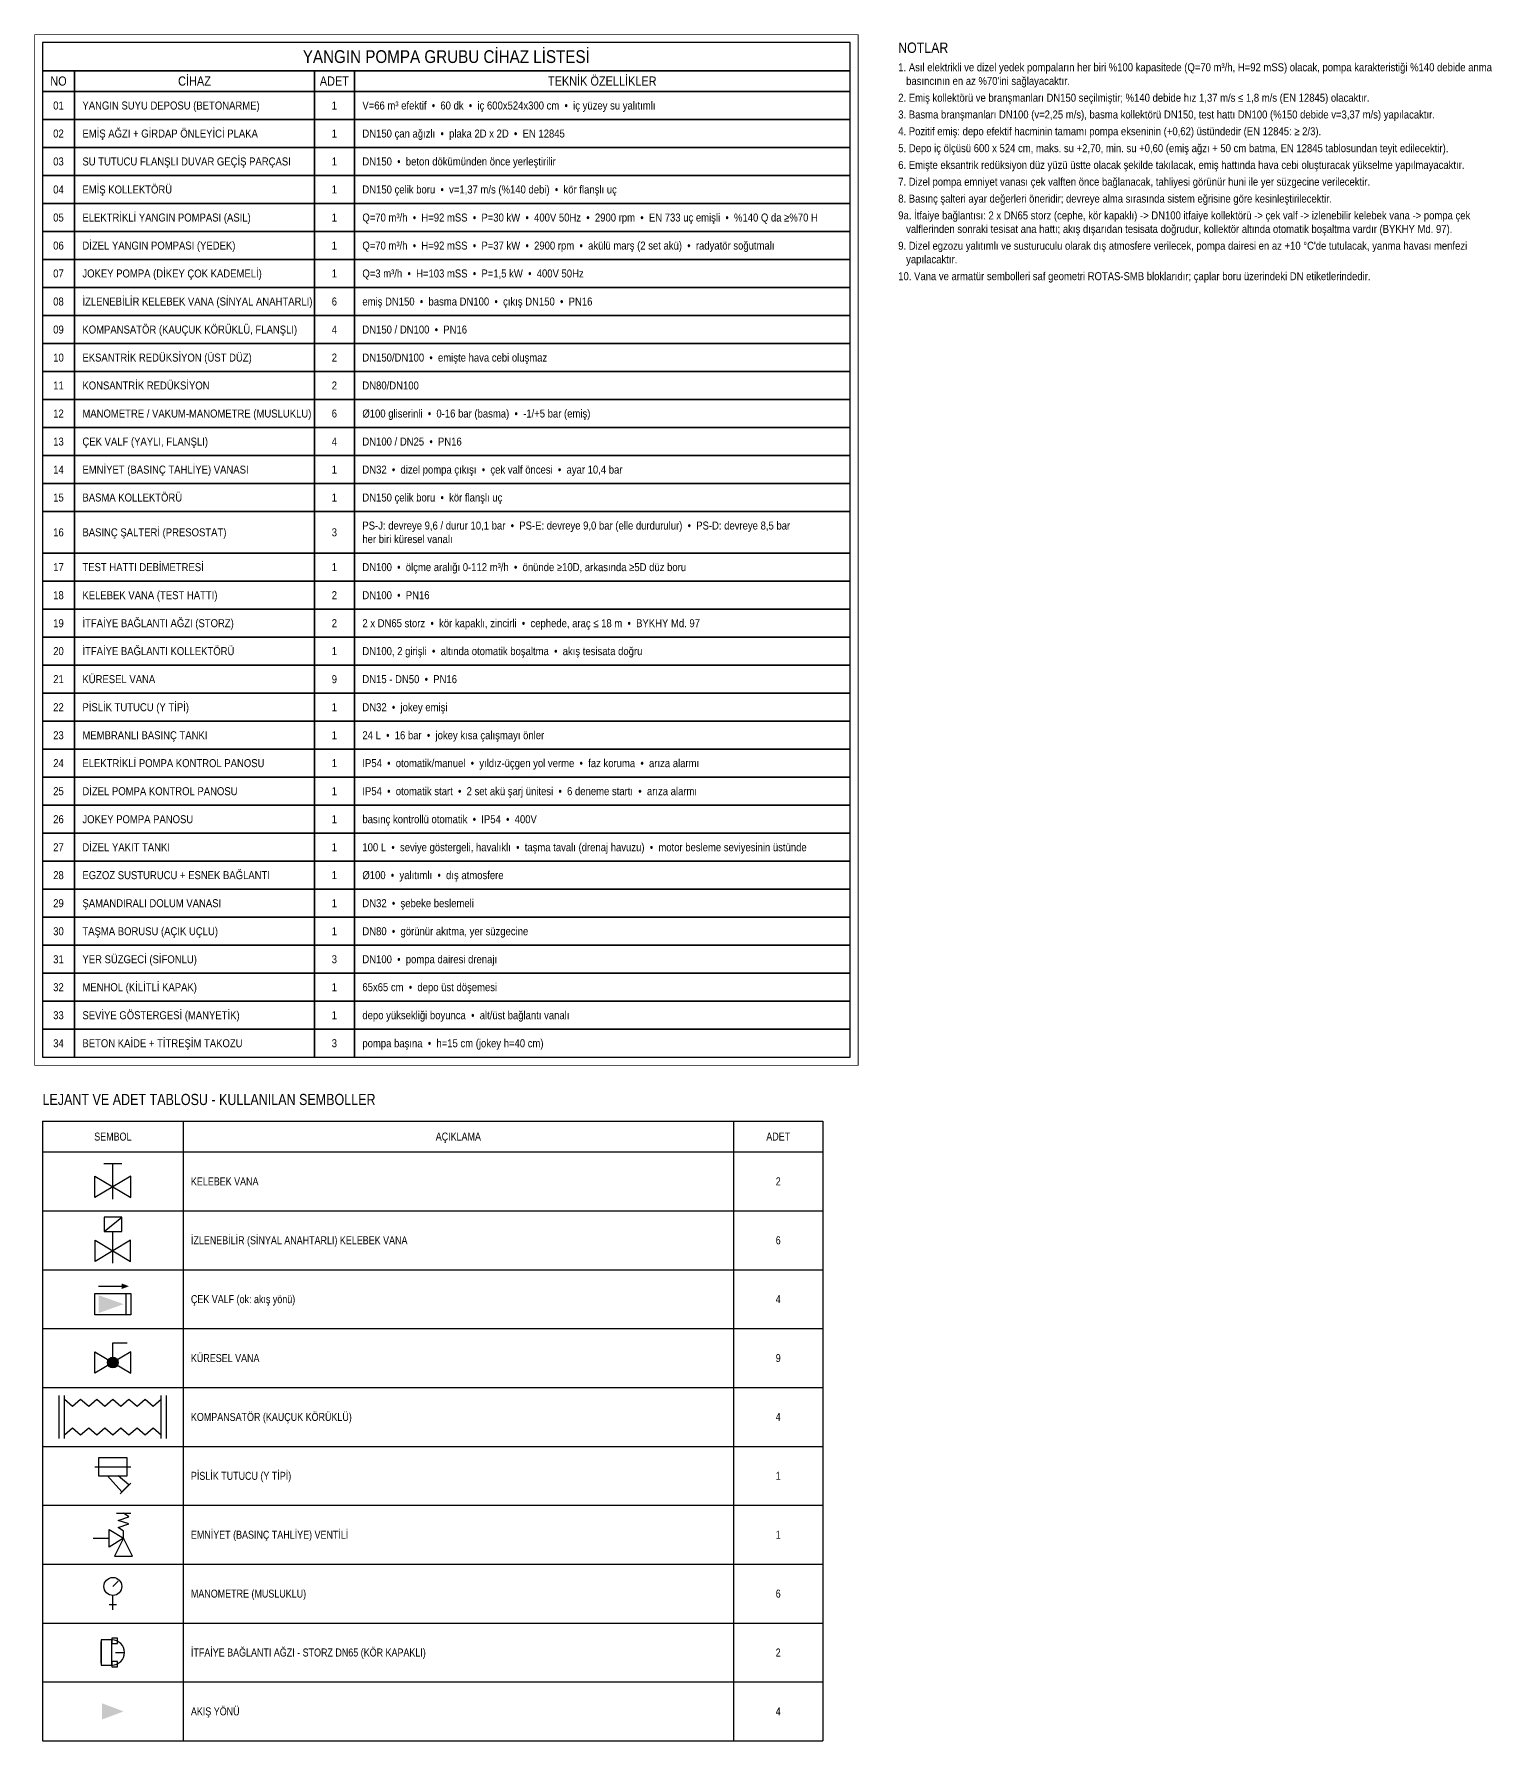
# Model space of a CAD drawing. Header units: centimetres. Extents: x -278 to 1548, y -1462 to 580.
# Drawn here: x -237 to 903, y -1462 to -128 of the extents above; entities that cross this region are included whole.
import ezdxf
from ezdxf.enums import TextEntityAlignment as Align

# ---------------------------------------------------------------- set-up
doc = ezdxf.new("R2010")
doc.units = ezdxf.units.CM
doc.header["$LTSCALE"] = 10
for name, color, linetype in [('ROTAS-BASLIK', 2, 'Continuous'), ('ROTAS-CERCEVE', 4, 'Continuous'), ('ROTAS-LEJANT', 7, 'Continuous'), ('ROTAS-NOT', 1, 'Continuous'), ('ROTAS-TABLO', 7, 'Continuous')]:
    doc.layers.add(name, color=color, linetype=linetype)
doc.styles.add('ROTAS', font='arial.ttf')

# ---------------------------------------------------------------- blocks, each defined once
blk = doc.blocks.new('ROTAS-SMB-KELEBEK')
for p, q in [((-5, 13), (5, 13)), ((0, 7), (0, 13)), ((0, -7), (0, 7))]:
    blk.add_line(p, q)
for points in [[(-10, -6), (-10, 6), (0, 0)], [(10, -6), (10, 6), (0, 0)]]:
    blk.add_lwpolyline(points, close=True)
blk = doc.blocks.new('ROTAS-SMB-IZLENEBILIR-KELEBEK')
for p, q in [((-5, 11), (5, 19)), ((0, 7), (0, 11)), ((0, -7), (0, 7))]:
    blk.add_line(p, q)
for points in [[(-5, 11), (5, 11), (5, 19), (-5, 19)], [(-10, -6), (-10, 6), (0, 0)], [(10, -6), (10, 6), (0, 0)]]:
    blk.add_lwpolyline(points, close=True)
blk = doc.blocks.new('ROTAS-SMB-CEKVALF')
h = blk.add_hatch(color=256)
h.dxf.hatch_style = 1
h.paths.add_polyline_path([(9, 10), (5, 11.5), (5, 8.5)])
h = blk.add_hatch(color=256)
h.dxf.hatch_style = 1
h.paths.add_polyline_path([(-8, -5), (-8, 5), (6, 0)])
for p, q in [((-8, 10), (5, 10)), ((7.5, -6), (7.5, 6))]:
    blk.add_line(p, q)
blk.add_lwpolyline([(-10, -6), (-10, 6), (10, 6), (10, -6)], close=True)
blk = doc.blocks.new('ROTAS-SMB-KURESEL')
h = blk.add_hatch(color=256)
h.dxf.hatch_style = 1
h.paths.add_polyline_path([(3, 0), (2.85, 0.93), (2.43, 1.76), (1.76, 2.43), (0.93, 2.85), (0, 3), (-0.93, 2.85), (-1.76, 2.43), (-2.43, 1.76), (-2.85, 0.93), (-3, 0), (-2.85, -0.93), (-2.43, -1.76), (-1.76, -2.43), (-0.93, -2.85), (0, -3), (0.93, -2.85), (1.76, -2.43), (2.43, -1.76), (2.85, -0.93)])
for p, q in [((0, 3), (0, 11)), ((0, 11), (8, 11))]:
    blk.add_line(p, q)
for points in [[(-10, -6), (-10, 6), (0, 0)], [(10, -6), (10, 6), (0, 0)]]:
    blk.add_lwpolyline(points, close=True)
blk.add_circle((0, 0), 3)
blk = doc.blocks.new('ROTAS-SMB-KOMPANSATOR')
for p, q in [((-30, -12), (-30, 12)), ((-27, -12), (-27, 12)), ((27, -12), (27, 12)), ((30, -12), (30, 12))]:
    blk.add_line(p, q)
for points in [[(-27, 10), (-22.5, 6), (-18, 10), (-13.5, 6), (-9, 10), (-4.5, 6), (0, 10), (4.5, 6), (9, 10), (13.5, 6), (18, 10), (22.5, 6), (27, 10)], [(-27, -10), (-22.5, -6), (-18, -10), (-13.5, -6), (-9, -10), (-4.5, -6), (0, -10), (4.5, -6), (9, -10), (13.5, -6), (18, -10), (22.5, -6), (27, -10)]]:
    blk.add_lwpolyline(points)
blk = doc.blocks.new('ROTAS-SMB-PISLIK-TUTUCU')
for p, q in [((-10, 0), (10, 0)), ((4, -15), (10, -9))]:
    blk.add_line(p, q)
blk.add_lwpolyline([(-8, -5), (8, -5), (8, 5), (-8, 5)], close=True)
blk.add_lwpolyline([(-3, -5), (5, -14), (9, -10), (3, -5)])
blk = doc.blocks.new('ROTAS-SMB-EMNIYET')
for p, q in [((13, 14), (21, 14)), ((0, 0), (9, 0)), ((17, 0), (17, 4))]:
    blk.add_line(p, q)
blk.add_lwpolyline([(17, 4), (14, 6), (20, 8), (14, 10), (20, 12), (17, 14)])
for points in [[(9, -5), (9, 5), (17, 0)], [(12, -10), (22, -10), (17, 0)]]:
    blk.add_lwpolyline(points, close=True)
blk = doc.blocks.new('ROTAS-SMB-MANOMETRE')
for p, q in [((0, 13), (3, 16)), ((-2, 3), (2, 3)), ((0, 5), (0, 8)), ((0, 0), (0, 5))]:
    blk.add_line(p, q)
blk.add_circle((0, 13), 5)
blk = doc.blocks.new('ROTAS-SMB-STORZ')
for p, q in [((0, -6), (0, 6)), ((8, 0), (13, 0))]:
    blk.add_line(p, q)
for points in [[(0, -7), (6, -7), (6, 7), (0, 7)], [(6, 5), (9, 5), (9, 8), (6, 8)], [(6, -8), (9, -8), (9, -5), (6, -5)]]:
    blk.add_lwpolyline(points, close=True)
blk.add_arc((6, 0), 7, -90, 90)
blk = doc.blocks.new('ROTAS-SMB-AKIS-OKU')
h = blk.add_hatch(color=256)
h.dxf.hatch_style = 1
h.paths.add_polyline_path([(6, 0), (-6, 4.5), (-6, -4.5)])

msp = doc.modelspace()

# ---------------------------------------------------------------- linework, layer by layer
at = {"layer": 'ROTAS-CERCEVE', "const_width": 0.6}
msp.add_lwpolyline([(-236.2, -933.9), (407.5, -933.9), (407.5, -128.8), (-236.2, -128.8)], close=True, dxfattribs=at)
at = {"layer": 'ROTAS-LEJANT'}
for p, q in [((-230, -977.6), (-230, -1461.6)), ((-120, -977.6), (-120, -1461.6)), ((310, -977.6), (310, -1461.6)), ((380, -977.6), (380, -1461.6))]:
    msp.add_line(p, q, dxfattribs=at)
for points in [[(-230, -977.6), (380, -977.6)], [(-230, -1001.6), (380, -1001.6)], [(-230, -1047.6), (380, -1047.6)], [(-230, -1093.6), (380, -1093.6)], [(-230, -1139.6), (380, -1139.6)], [(-230, -1185.6), (380, -1185.6)], [(-230, -1231.6), (380, -1231.6)], [(-230, -1277.6), (380, -1277.6)], [(-230, -1323.6), (380, -1323.6)], [(-230, -1369.6), (380, -1369.6)], [(-230, -1415.6), (380, -1415.6)], [(-230, -1461.6), (380, -1461.6)]]:
    msp.add_lwpolyline(points, dxfattribs=at)
at = {"layer": 'ROTAS-TABLO'}
for points in [[(-230, -157), (401.2, -157), (401.2, -135), (-230, -135)], [(-230, -173.2), (-205, -173.2), (-205, -157), (-230, -157)], [(-205, -173.2), (-17.5, -173.2), (-17.5, -157), (-205, -157)], [(-17.5, -173.2), (13.8, -173.2), (13.8, -157), (-17.5, -157)], [(13.8, -173.2), (401.2, -173.2), (401.2, -157), (13.8, -157)], [(-230, -195.1), (-205, -195.1), (-205, -173.2), (-230, -173.2)], [(-205, -195.1), (-17.5, -195.1), (-17.5, -173.2), (-205, -173.2)], [(-17.5, -195.1), (13.8, -195.1), (13.8, -173.2), (-17.5, -173.2)], [(13.8, -195.1), (401.2, -195.1), (401.2, -173.2), (13.8, -173.2)], [(-230, -217), (-205, -217), (-205, -195.1), (-230, -195.1)], [(-205, -217), (-17.5, -217), (-17.5, -195.1), (-205, -195.1)], [(-17.5, -217), (13.8, -217), (13.8, -195.1), (-17.5, -195.1)], [(13.8, -217), (401.2, -217), (401.2, -195.1), (13.8, -195.1)], [(-230, -238.9), (-205, -238.9), (-205, -217), (-230, -217)], [(-205, -238.9), (-17.5, -238.9), (-17.5, -217), (-205, -217)], [(-17.5, -238.9), (13.8, -238.9), (13.8, -217), (-17.5, -217)], [(13.8, -238.9), (401.2, -238.9), (401.2, -217), (13.8, -217)], [(-230, -260.8), (-205, -260.8), (-205, -238.9), (-230, -238.9)], [(-205, -260.8), (-17.5, -260.8), (-17.5, -238.9), (-205, -238.9)], [(-17.5, -260.8), (13.8, -260.8), (13.8, -238.9), (-17.5, -238.9)], [(13.8, -260.8), (401.2, -260.8), (401.2, -238.9), (13.8, -238.9)], [(-230, -282.6), (-205, -282.6), (-205, -260.8), (-230, -260.8)], [(-205, -282.6), (-17.5, -282.6), (-17.5, -260.8), (-205, -260.8)], [(-17.5, -282.6), (13.8, -282.6), (13.8, -260.8), (-17.5, -260.8)], [(13.8, -282.6), (401.2, -282.6), (401.2, -260.8), (13.8, -260.8)], [(-230, -304.5), (-205, -304.5), (-205, -282.6), (-230, -282.6)], [(-205, -304.5), (-17.5, -304.5), (-17.5, -282.6), (-205, -282.6)], [(-17.5, -304.5), (13.8, -304.5), (13.8, -282.6), (-17.5, -282.6)], [(13.8, -304.5), (401.2, -304.5), (401.2, -282.6), (13.8, -282.6)], [(-230, -326.4), (-205, -326.4), (-205, -304.5), (-230, -304.5)], [(-205, -326.4), (-17.5, -326.4), (-17.5, -304.5), (-205, -304.5)], [(-17.5, -326.4), (13.8, -326.4), (13.8, -304.5), (-17.5, -304.5)], [(13.8, -326.4), (401.2, -326.4), (401.2, -304.5), (13.8, -304.5)], [(-230, -348.2), (-205, -348.2), (-205, -326.4), (-230, -326.4)], [(-205, -348.2), (-17.5, -348.2), (-17.5, -326.4), (-205, -326.4)], [(-17.5, -348.2), (13.8, -348.2), (13.8, -326.4), (-17.5, -326.4)], [(13.8, -348.2), (401.2, -348.2), (401.2, -326.4), (13.8, -326.4)], [(-230, -370.1), (-205, -370.1), (-205, -348.2), (-230, -348.2)], [(-205, -370.1), (-17.5, -370.1), (-17.5, -348.2), (-205, -348.2)], [(-17.5, -370.1), (13.8, -370.1), (13.8, -348.2), (-17.5, -348.2)], [(13.8, -370.1), (401.2, -370.1), (401.2, -348.2), (13.8, -348.2)], [(-230, -392), (-205, -392), (-205, -370.1), (-230, -370.1)], [(-205, -392), (-17.5, -392), (-17.5, -370.1), (-205, -370.1)], [(-17.5, -392), (13.8, -392), (13.8, -370.1), (-17.5, -370.1)], [(13.8, -392), (401.2, -392), (401.2, -370.1), (13.8, -370.1)], [(-230, -413.9), (-205, -413.9), (-205, -392), (-230, -392)], [(-205, -413.9), (-17.5, -413.9), (-17.5, -392), (-205, -392)], [(-17.5, -413.9), (13.8, -413.9), (13.8, -392), (-17.5, -392)], [(13.8, -413.9), (401.2, -413.9), (401.2, -392), (13.8, -392)], [(-230, -435.8), (-205, -435.8), (-205, -413.9), (-230, -413.9)], [(-205, -435.8), (-17.5, -435.8), (-17.5, -413.9), (-205, -413.9)], [(-17.5, -435.8), (13.8, -435.8), (13.8, -413.9), (-17.5, -413.9)], [(13.8, -435.8), (401.2, -435.8), (401.2, -413.9), (13.8, -413.9)], [(-230, -457.6), (-205, -457.6), (-205, -435.8), (-230, -435.8)], [(-205, -457.6), (-17.5, -457.6), (-17.5, -435.8), (-205, -435.8)], [(-17.5, -457.6), (13.8, -457.6), (13.8, -435.8), (-17.5, -435.8)], [(13.8, -457.6), (401.2, -457.6), (401.2, -435.8), (13.8, -435.8)], [(-230, -479.5), (-205, -479.5), (-205, -457.6), (-230, -457.6)], [(-205, -479.5), (-17.5, -479.5), (-17.5, -457.6), (-205, -457.6)], [(-17.5, -479.5), (13.8, -479.5), (13.8, -457.6), (-17.5, -457.6)], [(13.8, -479.5), (401.2, -479.5), (401.2, -457.6), (13.8, -457.6)], [(-230, -501.4), (-205, -501.4), (-205, -479.5), (-230, -479.5)], [(-205, -501.4), (-17.5, -501.4), (-17.5, -479.5), (-205, -479.5)], [(-17.5, -501.4), (13.8, -501.4), (13.8, -479.5), (-17.5, -479.5)], [(13.8, -501.4), (401.2, -501.4), (401.2, -479.5), (13.8, -479.5)], [(-230, -533.9), (-205, -533.9), (-205, -501.4), (-230, -501.4)], [(-205, -533.9), (-17.5, -533.9), (-17.5, -501.4), (-205, -501.4)], [(-17.5, -533.9), (13.8, -533.9), (13.8, -501.4), (-17.5, -501.4)], [(13.8, -533.9), (401.2, -533.9), (401.2, -501.4), (13.8, -501.4)], [(-230, -555.8), (-205, -555.8), (-205, -533.9), (-230, -533.9)], [(-205, -555.8), (-17.5, -555.8), (-17.5, -533.9), (-205, -533.9)], [(-17.5, -555.8), (13.8, -555.8), (13.8, -533.9), (-17.5, -533.9)], [(13.8, -555.8), (401.2, -555.8), (401.2, -533.9), (13.8, -533.9)], [(-230, -577.6), (-205, -577.6), (-205, -555.8), (-230, -555.8)], [(-205, -577.6), (-17.5, -577.6), (-17.5, -555.8), (-205, -555.8)], [(-17.5, -577.6), (13.8, -577.6), (13.8, -555.8), (-17.5, -555.8)], [(13.8, -577.6), (401.2, -577.6), (401.2, -555.8), (13.8, -555.8)], [(-230, -599.5), (-205, -599.5), (-205, -577.6), (-230, -577.6)], [(-205, -599.5), (-17.5, -599.5), (-17.5, -577.6), (-205, -577.6)], [(-17.5, -599.5), (13.8, -599.5), (13.8, -577.6), (-17.5, -577.6)], [(13.8, -599.5), (401.2, -599.5), (401.2, -577.6), (13.8, -577.6)], [(-230, -621.4), (-205, -621.4), (-205, -599.5), (-230, -599.5)], [(-205, -621.4), (-17.5, -621.4), (-17.5, -599.5), (-205, -599.5)], [(-17.5, -621.4), (13.8, -621.4), (13.8, -599.5), (-17.5, -599.5)], [(13.8, -621.4), (401.2, -621.4), (401.2, -599.5), (13.8, -599.5)], [(-230, -643.2), (-205, -643.2), (-205, -621.4), (-230, -621.4)], [(-205, -643.2), (-17.5, -643.2), (-17.5, -621.4), (-205, -621.4)], [(-17.5, -643.2), (13.8, -643.2), (13.8, -621.4), (-17.5, -621.4)], [(13.8, -643.2), (401.2, -643.2), (401.2, -621.4), (13.8, -621.4)], [(-230, -665.1), (-205, -665.1), (-205, -643.2), (-230, -643.2)], [(-205, -665.1), (-17.5, -665.1), (-17.5, -643.2), (-205, -643.2)], [(-17.5, -665.1), (13.8, -665.1), (13.8, -643.2), (-17.5, -643.2)], [(13.8, -665.1), (401.2, -665.1), (401.2, -643.2), (13.8, -643.2)], [(-230, -687), (-205, -687), (-205, -665.1), (-230, -665.1)], [(-205, -687), (-17.5, -687), (-17.5, -665.1), (-205, -665.1)], [(-17.5, -687), (13.8, -687), (13.8, -665.1), (-17.5, -665.1)], [(13.8, -687), (401.2, -687), (401.2, -665.1), (13.8, -665.1)], [(-230, -708.9), (-205, -708.9), (-205, -687), (-230, -687)], [(-205, -708.9), (-17.5, -708.9), (-17.5, -687), (-205, -687)], [(-17.5, -708.9), (13.8, -708.9), (13.8, -687), (-17.5, -687)], [(13.8, -708.9), (401.2, -708.9), (401.2, -687), (13.8, -687)], [(-230, -730.8), (-205, -730.8), (-205, -708.9), (-230, -708.9)], [(-205, -730.8), (-17.5, -730.8), (-17.5, -708.9), (-205, -708.9)], [(-17.5, -730.8), (13.8, -730.8), (13.8, -708.9), (-17.5, -708.9)], [(13.8, -730.8), (401.2, -730.8), (401.2, -708.9), (13.8, -708.9)], [(-230, -752.6), (-205, -752.6), (-205, -730.8), (-230, -730.8)], [(-205, -752.6), (-17.5, -752.6), (-17.5, -730.8), (-205, -730.8)], [(-17.5, -752.6), (13.8, -752.6), (13.8, -730.8), (-17.5, -730.8)], [(13.8, -752.6), (401.2, -752.6), (401.2, -730.8), (13.8, -730.8)], [(-230, -774.5), (-205, -774.5), (-205, -752.6), (-230, -752.6)], [(-205, -774.5), (-17.5, -774.5), (-17.5, -752.6), (-205, -752.6)], [(-17.5, -774.5), (13.8, -774.5), (13.8, -752.6), (-17.5, -752.6)], [(13.8, -774.5), (401.2, -774.5), (401.2, -752.6), (13.8, -752.6)], [(-230, -796.4), (-205, -796.4), (-205, -774.5), (-230, -774.5)], [(-205, -796.4), (-17.5, -796.4), (-17.5, -774.5), (-205, -774.5)], [(-17.5, -796.4), (13.8, -796.4), (13.8, -774.5), (-17.5, -774.5)], [(13.8, -796.4), (401.2, -796.4), (401.2, -774.5), (13.8, -774.5)], [(-230, -818.2), (-205, -818.2), (-205, -796.4), (-230, -796.4)], [(-205, -818.2), (-17.5, -818.2), (-17.5, -796.4), (-205, -796.4)], [(-17.5, -818.2), (13.8, -818.2), (13.8, -796.4), (-17.5, -796.4)], [(13.8, -818.2), (401.2, -818.2), (401.2, -796.4), (13.8, -796.4)], [(-230, -840.1), (-205, -840.1), (-205, -818.2), (-230, -818.2)], [(-205, -840.1), (-17.5, -840.1), (-17.5, -818.2), (-205, -818.2)], [(-17.5, -840.1), (13.8, -840.1), (13.8, -818.2), (-17.5, -818.2)], [(13.8, -840.1), (401.2, -840.1), (401.2, -818.2), (13.8, -818.2)], [(-230, -862), (-205, -862), (-205, -840.1), (-230, -840.1)], [(-205, -862), (-17.5, -862), (-17.5, -840.1), (-205, -840.1)], [(-17.5, -862), (13.8, -862), (13.8, -840.1), (-17.5, -840.1)], [(13.8, -862), (401.2, -862), (401.2, -840.1), (13.8, -840.1)], [(-230, -883.9), (-205, -883.9), (-205, -862), (-230, -862)], [(-205, -883.9), (-17.5, -883.9), (-17.5, -862), (-205, -862)], [(-17.5, -883.9), (13.8, -883.9), (13.8, -862), (-17.5, -862)], [(13.8, -883.9), (401.2, -883.9), (401.2, -862), (13.8, -862)], [(-230, -905.8), (-205, -905.8), (-205, -883.9), (-230, -883.9)], [(-205, -905.8), (-17.5, -905.8), (-17.5, -883.9), (-205, -883.9)], [(-17.5, -905.8), (13.8, -905.8), (13.8, -883.9), (-17.5, -883.9)], [(13.8, -905.8), (401.2, -905.8), (401.2, -883.9), (13.8, -883.9)], [(-230, -927.6), (-205, -927.6), (-205, -905.8), (-230, -905.8)], [(-205, -927.6), (-17.5, -927.6), (-17.5, -905.8), (-205, -905.8)], [(-17.5, -927.6), (13.8, -927.6), (13.8, -905.8), (-17.5, -905.8)], [(13.8, -927.6), (401.2, -927.6), (401.2, -905.8), (13.8, -905.8)]]:
    msp.add_lwpolyline(points, close=True, dxfattribs=at)

# ---------------------------------------------------------------- block references
at = {"layer": 'ROTAS-LEJANT'}
for name, p, xscale, yscale in [('ROTAS-SMB-KELEBEK', (-175, -1028.8), 1.4, 1.4), ('ROTAS-SMB-IZLENEBILIR-KELEBEK', (-175, -1078.9), 1.3846153846153846, 1.3846153846153846), ('ROTAS-SMB-CEKVALF', (-175, -1120.5), 1.4, 1.4), ('ROTAS-SMB-KURESEL', (-175, -1166.1), 1.4, 1.4), ('ROTAS-SMB-KOMPANSATOR', (-175, -1208.6), 1.4, 1.4), ('ROTAS-SMB-PISLIK-TUTUCU', (-175, -1247.6), 1.4, 1.4), ('ROTAS-SMB-EMNIYET', (-190.4, -1303.4), 1.4, 1.4), ('ROTAS-SMB-MANOMETRE', (-175, -1359.2), 1.4, 1.4), ('ROTAS-SMB-STORZ', (-184.1, -1392.6), 1.4, 1.4), ('ROTAS-SMB-AKIS-OKU', (-175, -1438.6), 1.4, 1.4)]:
    msp.add_blockref(name, p, dxfattribs=dict(at, xscale=xscale, yscale=yscale))

# ---------------------------------------------------------------- texts
at = {"layer": 'ROTAS-BASLIK', "style": 'ROTAS', "width": 0.85}
for s, height, p in [('YANGIN POMPA GRUBU CİHAZ LİSTESİ', 10, (85.6, -146)), ('CİHAZ', 7.19, (-111.2, -165.1)), ('TEKNİK ÖZELLİKLER', 7.187, (207.5, -165.1)), ('NO', 7.19, (-217.5, -165.1)), ('ADET', 7.19, (-1.9, -165.1))]:
    msp.add_text(s, height=height, dxfattribs=at).set_placement(p, align=Align.MIDDLE_CENTER)
msp.add_text('NOTLAR', height=8.12, dxfattribs=at).set_placement((438.8, -135), align=Align.TOP_LEFT)
at = {"layer": 'ROTAS-LEJANT', "style": 'ROTAS', "width": 0.8}
msp.add_text('LEJANT VE ADET TABLOSU - KULLANILAN SEMBOLLER', height=8.75, dxfattribs=at).set_placement((-230, -967.6), align=Align.BOTTOM_LEFT)
for s, p in [('SEMBOL', (-175, -989.6)), ('AÇIKLAMA', (95, -989.6)), ('ADET', (345, -989.6)), ('2', (345, -1024.6)), ('6', (345, -1070.6)), ('4', (345, -1116.6)), ('9', (345, -1162.6)), ('4', (345, -1208.6)), ('1', (345, -1254.6)), ('1', (345, -1300.6)), ('6', (345, -1346.6)), ('2', (345, -1392.6)), ('4', (345, -1438.6))]:
    msp.add_text(s, height=6.25, dxfattribs=at).set_placement(p, align=Align.MIDDLE_CENTER)
for s, p in [('KELEBEK VANA', (-114, -1024.6)), ('İZLENEBİLİR (SİNYAL ANAHTARLI) KELEBEK VANA', (-114, -1070.6)), ('ÇEK VALF (ok: akış yönü)', (-114, -1116.6)), ('KÜRESEL VANA', (-114, -1162.6)), ('KOMPANSATÖR (KAUÇUK KÖRÜKLÜ)', (-114, -1208.6)), ('PİSLİK TUTUCU (Y TİPİ)', (-114, -1254.6)), ('EMNİYET (BASINÇ TAHLİYE) VENTİLİ', (-114, -1300.6)), ('MANOMETRE (MUSLUKLU)', (-114, -1346.6)), ('İTFAİYE BAĞLANTI AĞZI - STORZ DN65 (KÖR KAPAKLI)', (-114, -1392.6)), ('AKIŞ YÖNÜ', (-114, -1438.6))]:
    msp.add_text(s, height=6.25, dxfattribs=at).set_placement(p, align=Align.MIDDLE_LEFT)
at = {"layer": 'ROTAS-NOT', "style": 'ROTAS', "width": 0.85}
for s, p in [('1. Asıl elektrikli ve dizel yedek pompaların her biri %100 kapasitede (Q=70 m³/h, H=92 mSS) olacak, pompa karakteristiği %140 debide anma', (438.8, -151.2)), ("   basıncının en az %70'ini sağlayacaktır.", (438.8, -161.9)), ('2. Emiş kollektörü ve branşmanları DN150 seçilmiştir; %140 debide hız 1,37 m/s ≤ 1,8 m/s (EN 12845) olacaktır.', (438.8, -175)), ('3. Basma branşmanları DN100 (v=2,25 m/s), basma kollektörü DN150, test hattı DN100 (%150 debide v=3,37 m/s) yapılacaktır.', (438.8, -188.1)), ('4. Pozitif emiş: depo efektif hacminin tamamı pompa ekseninin (+0,62) üstündedir (EN 12845: ≥ 2/3).', (438.8, -201.2)), ('5. Depo iç ölçüsü 600 x 524 cm, maks. su +2,70, min. su +0,60 (emiş ağzı + 50 cm batma, EN 12845 tablosundan teyit edilecektir).', (438.8, -214.4)), ('6. Emişte eksantrik redüksiyon düz yüzü üstte olacak şekilde takılacak, emiş hattında hava cebi oluşturacak yükselme yapılmayacaktır.', (438.8, -227.5)), ('7. Dizel pompa emniyet vanası çek valften önce bağlanacak, tahliyesi görünür huni ile yer süzgecine verilecektir.', (438.8, -240.6)), ('8. Basınç şalteri ayar değerleri öneridir; devreye alma sırasında sistem eğrisine göre kesinleştirilecektir.', (438.8, -253.8)), ('9a. İtfaiye bağlantısı: 2 x DN65 storz (cephe, kör kapaklı) -> DN100 itfaiye kollektörü -> çek valf -> izlenebilir kelebek vana -> pompa çek', (438.8, -266.9)), ('   valflerinden sonraki tesisat ana hattı; akış dışarıdan tesisata doğrudur, kollektör altında otomatik boşaltma vardır (BYKHY Md. 97).', (438.8, -277.5)), ("9. Dizel egzozu yalıtımlı ve susturuculu olarak dış atmosfere verilecek, pompa dairesi en az +10 °C'de tutulacak, yanma havası menfezi", (438.8, -290.6)), ('   yapılacaktır.', (438.8, -301.2)), ('10. Vana ve armatür sembolleri saf geometri ROTAS-SMB bloklarıdır; çaplar boru üzerindeki DN etiketlerindedir.', (438.8, -314.4))]:
    msp.add_text(s, height=6.25, dxfattribs=at).set_placement(p, align=Align.TOP_LEFT)
at = {"layer": 'ROTAS-TABLO', "style": 'ROTAS', "width": 0.85}
for s, p in [('01', (-217.5, -184.2)), ('1', (-1.9, -184.2)), ('02', (-217.5, -206.1)), ('1', (-1.9, -206.1)), ('03', (-217.5, -227.9)), ('1', (-1.9, -227.9)), ('04', (-217.5, -249.8)), ('1', (-1.9, -249.8)), ('05', (-217.5, -271.7)), ('1', (-1.9, -271.7)), ('06', (-217.5, -293.6)), ('1', (-1.9, -293.6)), ('07', (-217.5, -315.4)), ('1', (-1.9, -315.4)), ('08', (-217.5, -337.3)), ('6', (-1.9, -337.3)), ('09', (-217.5, -359.2)), ('4', (-1.9, -359.2)), ('10', (-217.5, -381.1)), ('2', (-1.9, -381.1)), ('11', (-217.5, -402.9)), ('2', (-1.9, -402.9)), ('12', (-217.5, -424.8)), ('6', (-1.9, -424.8)), ('13', (-217.5, -446.7)), ('4', (-1.9, -446.7)), ('14', (-217.5, -468.6)), ('1', (-1.9, -468.6)), ('15', (-217.5, -490.4)), ('1', (-1.9, -490.4)), ('16', (-217.5, -517.6)), ('3', (-1.9, -517.6)), ('17', (-217.5, -544.8)), ('1', (-1.9, -544.8)), ('18', (-217.5, -566.7)), ('2', (-1.9, -566.7)), ('19', (-217.5, -588.6)), ('2', (-1.9, -588.6)), ('20', (-217.5, -610.4)), ('1', (-1.9, -610.4)), ('21', (-217.5, -632.3)), ('9', (-1.9, -632.3)), ('22', (-217.5, -654.2)), ('1', (-1.9, -654.2)), ('23', (-217.5, -676.1)), ('1', (-1.9, -676.1)), ('24', (-217.5, -697.9)), ('1', (-1.9, -697.9)), ('25', (-217.5, -719.8)), ('1', (-1.9, -719.8)), ('26', (-217.5, -741.7)), ('1', (-1.9, -741.7)), ('27', (-217.5, -763.6)), ('1', (-1.9, -763.6)), ('28', (-217.5, -785.4)), ('1', (-1.9, -785.4)), ('29', (-217.5, -807.3)), ('1', (-1.9, -807.3)), ('30', (-217.5, -829.2)), ('1', (-1.9, -829.2)), ('31', (-217.5, -851.1)), ('3', (-1.9, -851.1)), ('32', (-217.5, -872.9)), ('1', (-1.9, -872.9)), ('33', (-217.5, -894.8)), ('1', (-1.9, -894.8)), ('34', (-217.5, -916.7)), ('3', (-1.9, -916.7))]:
    msp.add_text(s, height=6.25, dxfattribs=at).set_placement(p, align=Align.MIDDLE_CENTER)
for s, p in [('YANGIN SUYU DEPOSU (BETONARME)', (-198.8, -184.2)), ('V=66 m³ efektif  •  60 dk  •  iç 600x524x300 cm  •  iç yüzey su yalıtımlı', (20, -184.2)), ('EMİŞ AĞZI + GİRDAP ÖNLEYİCİ PLAKA', (-198.8, -206.1)), ('DN150 çan ağızlı  •  plaka 2D x 2D  •  EN 12845', (20, -206.1)), ('SU TUTUCU FLANŞLI DUVAR GEÇİŞ PARÇASI', (-198.8, -227.9)), ('DN150  •  beton dökümünden önce yerleştirilir', (20, -227.9)), ('EMİŞ KOLLEKTÖRÜ', (-198.8, -249.8)), ('DN150 çelik boru  •  v=1,37 m/s (%140 debi)  •  kör flanşlı uç', (20, -249.8)), ('ELEKTRİKLİ YANGIN POMPASI (ASIL)', (-198.8, -271.7)), ('Q=70 m³/h  •  H=92 mSS  •  P=30 kW  •  400V 50Hz  •  2900 rpm  •  EN 733 uç emişli  •  %140 Q da ≥%70 H', (20, -271.7)), ('DİZEL YANGIN POMPASI (YEDEK)', (-198.8, -293.6)), ('Q=70 m³/h  •  H=92 mSS  •  P=37 kW  •  2900 rpm  •  akülü marş (2 set akü)  •  radyatör soğutmalı', (20, -293.6)), ('JOKEY POMPA (DİKEY ÇOK KADEMELİ)', (-198.8, -315.4)), ('Q=3 m³/h  •  H=103 mSS  •  P=1,5 kW  •  400V 50Hz', (20, -315.4)), ('İZLENEBİLİR KELEBEK VANA (SİNYAL ANAHTARLI)', (-198.8, -337.3)), ('emiş DN150  •  basma DN100  •  çıkış DN150  •  PN16', (20, -337.3)), ('KOMPANSATÖR (KAUÇUK KÖRÜKLÜ, FLANŞLI)', (-198.8, -359.2)), ('DN150 / DN100  •  PN16', (20, -359.2)), ('EKSANTRİK REDÜKSİYON (ÜST DÜZ)', (-198.8, -381.1)), ('DN150/DN100  •  emişte hava cebi oluşmaz', (20, -381.1)), ('KONSANTRİK REDÜKSİYON', (-198.8, -402.9)), ('DN80/DN100', (20, -402.9)), ('MANOMETRE / VAKUM-MANOMETRE (MUSLUKLU)', (-198.8, -424.8)), ('Ø100 gliserinli  •  0-16 bar (basma)  •  -1/+5 bar (emiş)', (20, -424.8)), ('ÇEK VALF (YAYLI, FLANŞLI)', (-198.8, -446.7)), ('DN100 / DN25  •  PN16', (20, -446.7)), ('EMNİYET (BASINÇ TAHLİYE) VANASI', (-198.8, -468.6)), ('DN32  •  dizel pompa çıkışı  •  çek valf öncesi  •  ayar 10,4 bar', (20, -468.6)), ('BASMA KOLLEKTÖRÜ', (-198.8, -490.4)), ('DN150 çelik boru  •  kör flanşlı uç', (20, -490.4)), ('BASINÇ ŞALTERİ (PRESOSTAT)', (-198.8, -517.6)), ('her biri küresel vanalı', (20, -522.9)), ('PS-J: devreye 9,6 / durur 10,1 bar  •  PS-E: devreye 9,0 bar (elle durdurulur)  •  PS-D: devreye 8,5 bar', (20, -512.3)), ('TEST HATTI DEBİMETRESİ', (-198.8, -544.8)), ('DN100  •  ölçme aralığı 0-112 m³/h  •  önünde ≥10D, arkasında ≥5D düz boru', (20, -544.8)), ('KELEBEK VANA (TEST HATTI)', (-198.8, -566.7)), ('DN100  •  PN16', (20, -566.7)), ('İTFAİYE BAĞLANTI AĞZI (STORZ)', (-198.8, -588.6)), ('2 x DN65 storz  •  kör kapaklı, zincirli  •  cephede, araç ≤ 18 m  •  BYKHY Md. 97', (20, -588.6)), ('İTFAİYE BAĞLANTI KOLLEKTÖRÜ', (-198.8, -610.4)), ('DN100, 2 girişli  •  altında otomatik boşaltma  •  akış tesisata doğru', (20, -610.4)), ('KÜRESEL VANA', (-198.8, -632.3)), ('DN15 - DN50  •  PN16', (20, -632.3)), ('PİSLİK TUTUCU (Y TİPİ)', (-198.8, -654.2)), ('DN32  •  jokey emişi', (20, -654.2)), ('MEMBRANLI BASINÇ TANKI', (-198.8, -676.1)), ('24 L  •  16 bar  •  jokey kısa çalışmayı önler', (20, -676.1)), ('ELEKTRİKLİ POMPA KONTROL PANOSU', (-198.8, -697.9)), ('IP54  •  otomatik/manuel  •  yıldız-üçgen yol verme  •  faz koruma  •  arıza alarmı', (20, -697.9)), ('DİZEL POMPA KONTROL PANOSU', (-198.8, -719.8)), ('IP54  •  otomatik start  •  2 set akü şarj ünitesi  •  6 deneme startı  •  arıza alarmı', (20, -719.8)), ('JOKEY POMPA PANOSU', (-198.8, -741.7)), ('basınç kontrollü otomatik  •  IP54  •  400V', (20, -741.7)), ('DİZEL YAKIT TANKI', (-198.8, -763.6)), ('100 L  •  seviye göstergeli, havalıklı  •  taşma tavalı (drenaj havuzu)  •  motor besleme seviyesinin üstünde', (20, -763.6)), ('EGZOZ SUSTURUCU + ESNEK BAĞLANTI', (-198.8, -785.4)), ('Ø100  •  yalıtımlı  •  dış atmosfere', (20, -785.4)), ('ŞAMANDIRALI DOLUM VANASI', (-198.8, -807.3)), ('DN32  •  şebeke beslemeli', (20, -807.3)), ('TAŞMA BORUSU (AÇIK UÇLU)', (-198.8, -829.2)), ('DN80  •  görünür akıtma, yer süzgecine', (20, -829.2)), ('YER SÜZGECİ (SİFONLU)', (-198.8, -851.1)), ('DN100  •  pompa dairesi drenajı', (20, -851.1)), ('MENHOL (KİLİTLİ KAPAK)', (-198.8, -872.9)), ('65x65 cm  •  depo üst döşemesi', (20, -872.9)), ('SEVİYE GÖSTERGESİ (MANYETİK)', (-198.8, -894.8)), ('depo yüksekliği boyunca  •  alt/üst bağlantı vanalı', (20, -894.8)), ('BETON KAİDE + TİTREŞİM TAKOZU', (-198.8, -916.7)), ('pompa başına  •  h=15 cm (jokey h=40 cm)', (20, -916.7))]:
    msp.add_text(s, height=6.25, dxfattribs=at).set_placement(p, align=Align.MIDDLE_LEFT)

doc.saveas('drawing.dxf')
